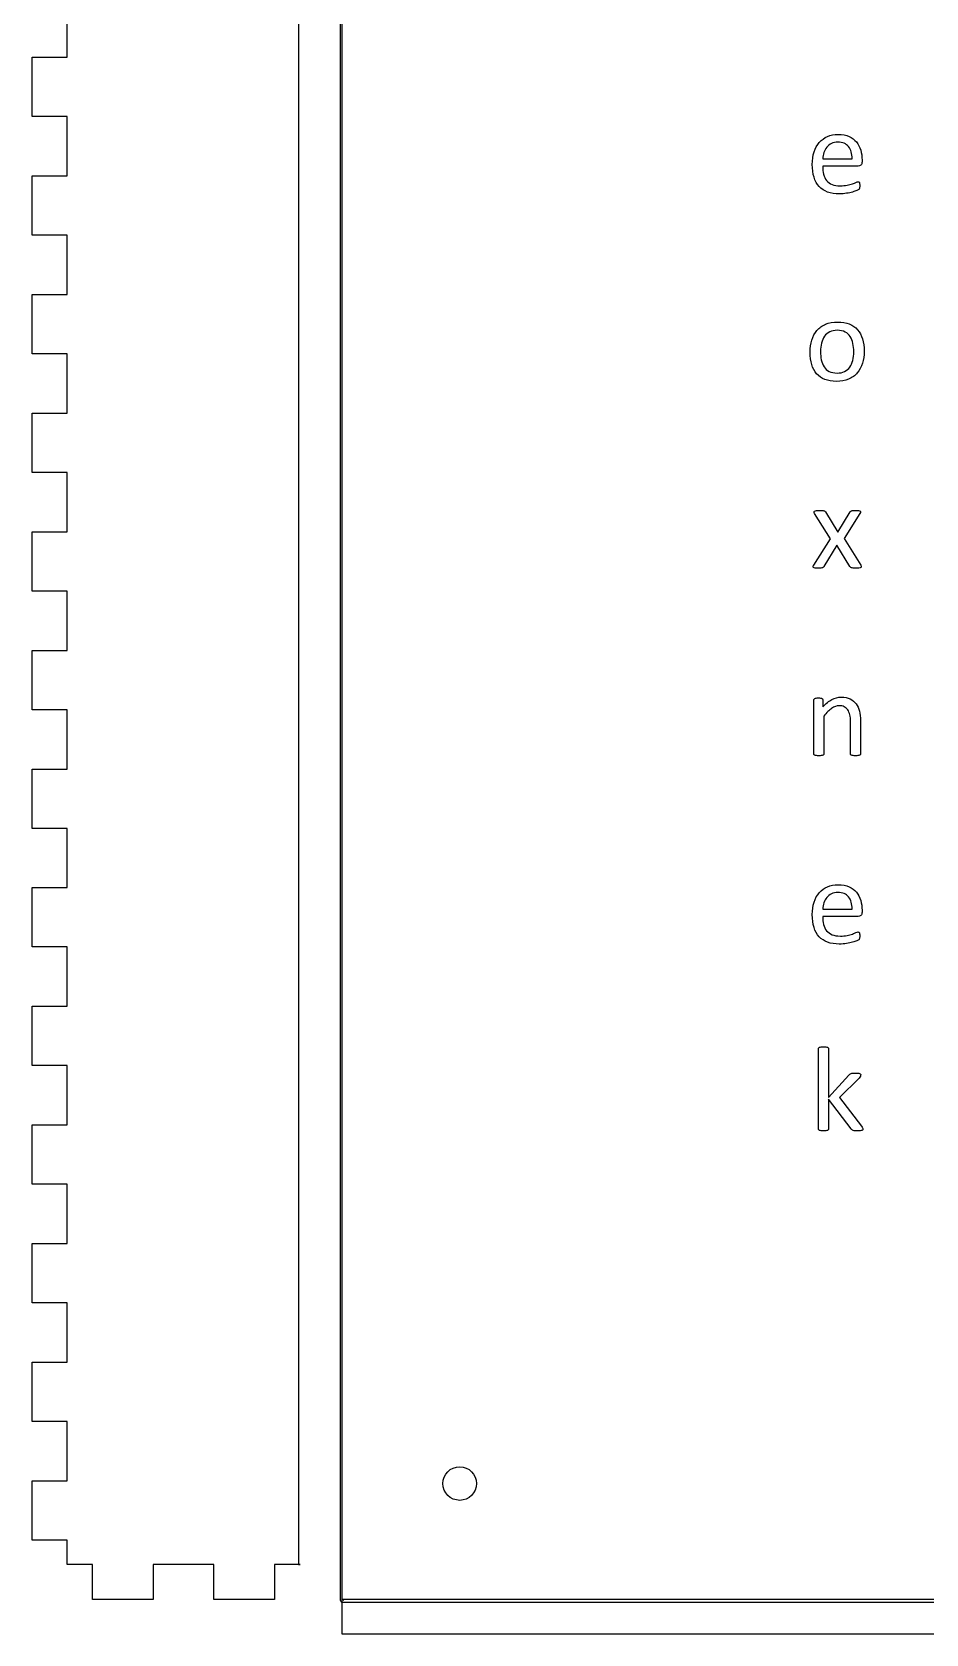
# Model space of a CAD drawing. Extents: x 0 to 612, y 0 to 328.
# Drawn here: x 305.1 to 381.8, y 21.2 to 158.7 of the extents above; entities that cross this region are included whole.
import ezdxf

# ---------------------------------------------------------------- set-up
doc = ezdxf.new("R2010")
doc.units = 0
doc.layers.add('Layer_1', color=7, linetype='CONTINUOUS')

msp = doc.modelspace()

# ---------------------------------------------------------------- linework, layer by layer
at = {"layer": 'Layer_1', "color": 7}
for p, q in [((331.61285, 24.06684), (331.61285, 304.066828)), ((327.999323, 301.136814), (327.999323, 36.763657)), ((331.725799, 301.244606), (331.725799, 21.188143)), ((308.141123, 156.503838), (308.141123, 161.594746)), ((305.141129, 151.412927), (305.141129, 156.503838)), ((305.141129, 156.503838), (308.141123, 156.503838)), ((308.141123, 151.412927), (305.141129, 151.412927)), ((308.141123, 146.322019), (308.141123, 151.412927)), ((372.973767, 147.768771), (375.490185, 147.768771)), ((376.016157, 147.144823), (372.973767, 147.144823)), ((376.34618, 147.670774), (376.346179, 147.516095)), ((305.141129, 141.231111), (305.141129, 146.322019)), ((305.141129, 146.322019), (308.141123, 146.322019)), ((308.141123, 141.231111), (305.141129, 141.231111)), ((308.141123, 136.140201), (308.141123, 141.231111)), ((305.141129, 131.049293), (305.141129, 136.140201)), ((305.141129, 136.140201), (308.141123, 136.140201)), ((308.141123, 131.049293), (305.141129, 131.049293)), ((308.141123, 125.958382), (308.141123, 131.049293)), ((375.635314, 131.214644), (375.635314, 131.214644)), ((376.532561, 131.271363), (376.532561, 131.271363)), ((305.141129, 120.867474), (305.141129, 125.958382)), ((305.141129, 125.958382), (308.141123, 125.958382)), ((308.141123, 120.867474), (305.141129, 120.867474)), ((308.141123, 115.776564), (308.141123, 120.867474)), ((373.642635, 115.165855), (372.276137, 117.347097)), ((373.199167, 117.470832), (374.256269, 115.743371)), ((374.256269, 115.743371), (375.328841, 117.470832)), ((376.164209, 117.347045), (374.808025, 115.191588)), ((305.141129, 110.685656), (305.141129, 115.776564)), ((305.141129, 115.776564), (308.141123, 115.776564)), ((372.198788, 112.902113), (373.642635, 115.165855)), ((374.189234, 114.629565), (373.080566, 112.788661)), ((375.303058, 112.788661), (374.189234, 114.629565)), ((374.808025, 115.191588), (376.241558, 112.902113)), ((308.141123, 110.685656), (305.141129, 110.685656)), ((308.141123, 105.594748), (308.141123, 110.685656)), ((305.141129, 100.503837), (305.141129, 105.594748)), ((305.141129, 105.594748), (308.141123, 105.594748)), ((308.141123, 100.503837), (305.141129, 100.503837)), ((308.141123, 95.412929), (308.141123, 100.503837)), ((372.216492, 96.708945), (372.216492, 101.349881)), ((372.984825, 101.349881), (372.984825, 100.736246)), ((373.06733, 99.952443), (373.06733, 96.708945)), ((375.362015, 96.708945), (375.362015, 99.426471)), ((376.212853, 99.539916), (376.212853, 96.708945)), ((305.141129, 90.322018), (305.141129, 95.412929)), ((305.141129, 95.412929), (308.141123, 95.412929)), ((308.141123, 90.322018), (305.141129, 90.322018)), ((308.141123, 85.231111), (308.141123, 90.322018)), ((305.141129, 80.1402), (305.141129, 85.231111)), ((305.141129, 85.231111), (308.141123, 85.231111)), ((372.973767, 83.388001), (375.490185, 83.388001)), ((376.016157, 82.764052), (372.973767, 82.764052)), ((376.34618, 83.290025), (376.346179, 83.135327)), ((308.141123, 80.1402), (305.141129, 80.1402)), ((308.141123, 75.049292), (308.141123, 80.1402)), ((305.141129, 69.958384), (305.141129, 75.049292)), ((305.141129, 75.049292), (308.141123, 75.049292)), ((372.611812, 64.518559), (372.611812, 71.40777)), ((373.46265, 71.40777), (373.46265, 67.210302)), ((308.141123, 69.958384), (305.141129, 69.958384)), ((308.141123, 64.867473), (308.141123, 69.958384)), ((373.46265, 67.210302), (375.215892, 69.138868)), ((376.092514, 68.896506), (374.411464, 67.215457)), ((375.422156, 64.523716), (373.46265, 67.0917)), ((373.46265, 67.0917), (373.46265, 64.518559)), ((374.411464, 67.215457), (376.298777, 64.766074)), ((305.141129, 59.776565), (305.141129, 64.867473)), ((305.141129, 64.867473), (308.141123, 64.867473)), ((376.422536, 64.523714), (376.422536, 64.523716)), ((308.141123, 59.776565), (305.141129, 59.776565)), ((308.141123, 54.685655), (308.141123, 59.776565)), ((305.141129, 49.59475), (305.141129, 54.685655)), ((305.141129, 54.685655), (308.141123, 54.685655)), ((308.141123, 49.59475), (305.141129, 49.59475)), ((308.141123, 44.503828), (308.141123, 49.59475)), ((305.141129, 39.412934), (305.141129, 44.503828)), ((305.141129, 44.503828), (308.141123, 44.503828)), ((308.141123, 39.412934), (305.141129, 39.412934)), ((308.141123, 34.322012), (308.141123, 39.412934)), ((327.999323, 36.763657), (327.999323, 27.141037)), ((305.141129, 29.231118), (305.141129, 34.322012)), ((305.141129, 34.322012), (308.141123, 34.322012)), ((308.141123, 29.231118), (305.141129, 29.231118)), ((308.141123, 27.14019), (308.141123, 29.231118)), ((310.34113, 27.141037), (308.141123, 27.141037)), ((310.34113, 24.141043), (310.34113, 27.141037)), ((320.741132, 27.141037), (315.541131, 27.141037)), ((315.541131, 27.141037), (315.541131, 24.141043)), ((320.741132, 24.141043), (320.741132, 27.141037)), ((328.141139, 27.141037), (325.941133, 27.141037)), ((325.941133, 27.141037), (325.941133, 24.141043)), ((327.999323, 27.141037), (328.141139, 27.141037)), ((315.541131, 24.141043), (310.34113, 24.141043)), ((325.941133, 24.141043), (320.741132, 24.141043)), ((331.895222, 24.06684), (331.725799, 24.179788)), ((331.725799, 24.179788), (611.725787, 24.179788)), ((611.725787, 23.897416), (331.725799, 23.897416)), ((331.725799, 21.188143), (611.782262, 21.188143))]:
    msp.add_line(p, q, dxfattribs=at)
at = {"layer": 'Layer_1', "color": 1}
msp.add_line((343.271669, 34.095207), (343.271669, 34.095207), dxfattribs=at)
at = {"layer": 'Layer_1', "color": 7}
for points in [[(373.381138, 149.689577), (373.656154, 149.808173), (373.963831, 149.867476), (374.304169, 149.86748)], [(374.304169, 149.86748), (374.668565, 149.867476), (374.97882, 149.809034), (375.234934, 149.692156)], [(372.231218, 148.369489), (372.334349, 148.687477), (372.48303, 148.95734), (372.677263, 149.179077)], [(372.677263, 149.179077), (372.871493, 149.400805), (373.106118, 149.570971), (373.381138, 149.689577)], [(373.319258, 148.769148), (373.212687, 148.638514), (373.130182, 148.486391), (373.071742, 148.312793)], [(373.716316, 149.083701), (373.558179, 149.004632), (373.425826, 148.899778), (373.319258, 148.769148)], [(374.268072, 149.202302), (374.058368, 149.202297), (373.87445, 149.16277), (373.716316, 149.083701)], [(375.193681, 148.820714), (374.985695, 149.075103), (374.677159, 149.202297), (374.268072, 149.202302)], [(375.490185, 147.768771), (375.500494, 148.215671), (375.401659, 148.566321), (375.193681, 148.820714)], [(375.234934, 149.692156), (375.491041, 149.575268), (375.701602, 149.417992), (375.866617, 149.220327)], [(375.866617, 149.220327), (376.031623, 149.022652), (376.152803, 148.790609), (376.230157, 148.524186)], [(376.230157, 148.524186), (376.307501, 148.257759), (376.346175, 147.973288), (376.34618, 147.670774)], [(372.07652, 147.294339), (372.076519, 147.693114), (372.128085, 148.051496), (372.231218, 148.369489)], [(372.226061, 146.19083), (372.126366, 146.507096), (372.076519, 146.874937), (372.07652, 147.294339)], [(372.973767, 147.144823), (372.973765, 146.88699), (372.999548, 146.654946), (373.051116, 146.448683)], [(373.071742, 148.312793), (373.013299, 148.139182), (372.980641, 147.957842), (372.973767, 147.768771)], [(376.245626, 147.229907), (376.178586, 147.173183), (376.102096, 147.144819), (376.016157, 147.144823)], [(376.346179, 147.516095), (376.346175, 147.382025), (376.312657, 147.286626), (376.245626, 147.229907)], [(372.669528, 145.401869), (372.473577, 145.611573), (372.325754, 145.874555), (372.226061, 146.19083)], [(373.051116, 146.448683), (373.10268, 146.242415), (373.188623, 146.065372), (373.308945, 145.917551)], [(373.308945, 145.917551), (373.429264, 145.769729), (373.58568, 145.656286), (373.778195, 145.577217)], [(375.518546, 145.633941), (375.644019, 145.67865), (375.747151, 145.719025), (375.827942, 145.755121)], [(375.827942, 145.755121), (375.908724, 145.791218), (375.969744, 145.809261), (376.011001, 145.809266)], [(376.011001, 145.809266), (376.03506, 145.809261), (376.056546, 145.803242), (376.075458, 145.791194)], [(376.075458, 145.791194), (376.094361, 145.779146), (376.108972, 145.761122), (376.119289, 145.737049)], [(376.119289, 145.737049), (376.129598, 145.713001), (376.137333, 145.679464), (376.142494, 145.636497)], [(373.39403, 144.927461), (373.106978, 145.034033), (372.865477, 145.192166), (372.669528, 145.401869)], [(374.396987, 144.76761), (374.015397, 144.76761), (373.681078, 144.820894), (373.39403, 144.927461)], [(373.778195, 145.577217), (373.970706, 145.498149), (374.20619, 145.458617), (374.484649, 145.458617)], [(375.018357, 144.816597), (374.824122, 144.783936), (374.616999, 144.76761), (374.396987, 144.76761)], [(374.484649, 145.458617), (374.70466, 145.458617), (374.900611, 145.476641), (375.072501, 145.512761)], [(375.531438, 144.927461), (375.383612, 144.886235), (375.212585, 144.849254), (375.018357, 144.816597)], [(375.072501, 145.512761), (375.244383, 145.548858), (375.393065, 145.589251), (375.518546, 145.633941)], [(375.8924, 145.053799), (375.799577, 145.010831), (375.679256, 144.968716), (375.531438, 144.927461)], [(376.059989, 145.146619), (376.041077, 145.1277), (375.985214, 145.096771), (375.8924, 145.053799)], [(376.106398, 145.205917), (376.094362, 145.185304), (376.078892, 145.165538), (376.059989, 145.146619)], [(376.132181, 145.275531), (376.12702, 145.249741), (376.118426, 145.226545), (376.106398, 145.205917)], [(376.145073, 145.363194), (376.141633, 145.330533), (376.137333, 145.301317), (376.132181, 145.275531)], [(376.142494, 145.636497), (376.147646, 145.593529), (376.150225, 145.541097), (376.150229, 145.47922)], [(376.150229, 145.47922), (376.150225, 145.434511), (376.148507, 145.395855), (376.145073, 145.363194)], [(372.482056, 133.045232), (372.679725, 133.275558), (372.926381, 133.454318), (373.222028, 133.581517)], [(373.222028, 133.581517), (373.51767, 133.708712), (373.863162, 133.772307), (374.258503, 133.772311)], [(374.258503, 133.772311), (374.640088, 133.772307), (374.972688, 133.715588), (375.256304, 133.602145)], [(375.256304, 133.602145), (375.539913, 133.488697), (375.776256, 133.323684), (375.965336, 133.107114)], [(371.891626, 131.178548), (371.891626, 131.556695), (371.940613, 131.904766), (372.038589, 132.222759)], [(372.038589, 132.222759), (372.136564, 132.540742), (372.284386, 132.814902), (372.482056, 133.045232)], [(373.129209, 132.547623), (373.012325, 132.384327), (372.925522, 132.190954), (372.868801, 131.967504)], [(373.575254, 132.926631), (373.394772, 132.837247), (373.24609, 132.710909), (373.129209, 132.547623)], [(374.222407, 133.060702), (373.97145, 133.060697), (373.755733, 133.015993), (373.575254, 132.926631)], [(374.903078, 132.913741), (374.720875, 133.01171), (374.493985, 133.060697), (374.222407, 133.060702)], [(375.336231, 132.514105), (375.229658, 132.682549), (375.085273, 132.815763), (374.903078, 132.913741)], [(375.5657, 131.926254), (375.519286, 132.1497), (375.442797, 132.345651), (375.336231, 132.514105)], [(375.965336, 133.107114), (376.154406, 132.89053), (376.296213, 132.627543), (376.390755, 132.318153)], [(376.390755, 132.318153), (376.485288, 132.008754), (376.532556, 131.659827), (376.532561, 131.271363)], [(372.030854, 130.1266), (371.938035, 130.435994), (371.891626, 130.786644), (371.891626, 131.178548)], [(372.868801, 131.967504), (372.812077, 131.744049), (372.783716, 131.499971), (372.783717, 131.235267)], [(372.783717, 131.235267), (372.783716, 130.980873), (372.806921, 130.741954), (372.853331, 130.518504)], [(375.552808, 130.477249), (375.607808, 130.700699), (375.63531, 130.946499), (375.635314, 131.214644)], [(375.635314, 131.214644), (375.63531, 131.465593), (375.612105, 131.702799), (375.5657, 131.926254)], [(376.532561, 131.271363), (376.532556, 130.893211), (376.482709, 130.545141), (376.38302, 130.227152)], [(372.453695, 129.337643), (372.264619, 129.554218), (372.123672, 129.817205), (372.030854, 130.1266)], [(373.162727, 128.842608), (372.879113, 128.956056), (372.642769, 129.121064), (372.453695, 129.337643)], [(372.853331, 130.518504), (372.899739, 130.295049), (372.977088, 130.099958), (373.085378, 129.933227)], [(373.085378, 129.933227), (373.193665, 129.766496), (373.338909, 129.634143), (373.52111, 129.53617)], [(373.52111, 129.53617), (373.703308, 129.438196), (373.930197, 129.389209), (374.201781, 129.389209)], [(374.201781, 129.389209), (374.449294, 129.389209), (374.664152, 129.433918), (374.846355, 129.523279)], [(374.846355, 129.523279), (375.028551, 129.612659), (375.178092, 129.738136), (375.294979, 129.899709)], [(375.936975, 129.404679), (375.739301, 129.174348), (375.491785, 128.994726), (375.194425, 128.865814)], [(375.294979, 129.899709), (375.411858, 130.061282), (375.497801, 130.253794), (375.552808, 130.477249)], [(376.38302, 130.227152), (376.283321, 129.909164), (376.134639, 129.635005), (375.936975, 129.404679)], [(374.160528, 128.672441), (373.778938, 128.672441), (373.446338, 128.729165), (373.162727, 128.842608)], [(375.194425, 128.865814), (374.897058, 128.736897), (374.552426, 128.672441), (374.160528, 128.672441)], [(372.232306, 117.468277), (372.230587, 117.500938), (372.246057, 117.528431), (372.278715, 117.550781)], [(372.276137, 117.347097), (372.248635, 117.395218), (372.234025, 117.435611), (372.232306, 117.468277)], [(372.278715, 117.550781), (372.311373, 117.573135), (372.361221, 117.587725), (372.428257, 117.594596)], [(372.428257, 117.594596), (372.495292, 117.601467), (372.583813, 117.604902), (372.693821, 117.604902)], [(372.693821, 117.604902), (372.793515, 117.604898), (372.873442, 117.602549), (372.933603, 117.597184)], [(372.933603, 117.597184), (372.993762, 117.592007), (373.041031, 117.584289), (373.075409, 117.573983)], [(373.075409, 117.573983), (373.109785, 117.563676), (373.135568, 117.549934), (373.152758, 117.532709)], [(373.152758, 117.532709), (373.169946, 117.515532), (373.185415, 117.494871), (373.199167, 117.470832)], [(375.328841, 117.470832), (375.342588, 117.491445), (375.358058, 117.510364), (375.37525, 117.527556)], [(375.37525, 117.527556), (375.392435, 117.544733), (375.41564, 117.559323), (375.444864, 117.571371)], [(375.444864, 117.571371), (375.474081, 117.583418), (375.515334, 117.591984), (375.568622, 117.597161)], [(375.568622, 117.597161), (375.621904, 117.60229), (375.694955, 117.604879), (375.787778, 117.604879)], [(375.787778, 117.604879), (375.887468, 117.604874), (375.969114, 117.601584), (376.032716, 117.594572)], [(376.032716, 117.594572), (376.09631, 117.587701), (376.143579, 117.574806), (376.174522, 117.555887)], [(376.215775, 117.475957), (376.212335, 117.441602), (376.195144, 117.398606), (376.164209, 117.347045)], [(376.174522, 117.555887), (376.205458, 117.536968), (376.219209, 117.510331), (376.215775, 117.475957)], [(372.191053, 112.701003), (372.161832, 112.721616), (372.148081, 112.748272), (372.149801, 112.780933)], [(372.149801, 112.780933), (372.151519, 112.813594), (372.167848, 112.853983), (372.198788, 112.902113)], [(373.031578, 112.724204), (373.01267, 112.705286), (372.985168, 112.689849), (372.949073, 112.677801)], [(373.080566, 112.788661), (373.066814, 112.764612), (373.050485, 112.743105), (373.031578, 112.724204)], [(375.352046, 112.724204), (375.333135, 112.743123), (375.316806, 112.764584), (375.303058, 112.788661)], [(375.434551, 112.677801), (375.398451, 112.689849), (375.37095, 112.705286), (375.352046, 112.724204)], [(376.282811, 112.780933), (376.282807, 112.748272), (376.266477, 112.72163), (376.233823, 112.701003)], [(376.241558, 112.902113), (376.269056, 112.853983), (376.282807, 112.813589), (376.282811, 112.780933)], [(372.330281, 112.657188), (372.266683, 112.665801), (372.220274, 112.68039), (372.191053, 112.701003)], [(372.57522, 112.644293), (372.475525, 112.644293), (372.393879, 112.648529), (372.330281, 112.657188)], [(372.807266, 112.652011), (372.748824, 112.646835), (372.671475, 112.644293), (372.57522, 112.644293)], [(372.949073, 112.677801), (372.912976, 112.665754), (372.865707, 112.657188), (372.807266, 112.652011)], [(375.578936, 112.652011), (375.518772, 112.657188), (375.470644, 112.665754), (375.434551, 112.677801)], [(375.823874, 112.644293), (375.720738, 112.644293), (375.639092, 112.646646), (375.578936, 112.652011)], [(376.084282, 112.657188), (376.017242, 112.648576), (375.93044, 112.644293), (375.823874, 112.644293)], [(376.233823, 112.701003), (376.201161, 112.68039), (376.151314, 112.665754), (376.084282, 112.657188)], [(372.216492, 101.349881), (372.216491, 101.377379), (372.221648, 101.400582), (372.231962, 101.419495)], [(372.231962, 101.419495), (372.242274, 101.438399), (372.2629, 101.455586), (372.293841, 101.47106)], [(372.293841, 101.47106), (372.324779, 101.486525), (372.364313, 101.496841), (372.412443, 101.501999)], [(372.412443, 101.501999), (372.46057, 101.507152), (372.524168, 101.509731), (372.603237, 101.509736)], [(372.603237, 101.509736), (372.678865, 101.509731), (372.741604, 101.507148), (372.791452, 101.501999)], [(372.791452, 101.501999), (372.841298, 101.496836), (372.879972, 101.486525), (372.907476, 101.47106)], [(372.907476, 101.47106), (372.934976, 101.455586), (372.954743, 101.438399), (372.966776, 101.419495)], [(372.966776, 101.419495), (372.978807, 101.40058), (372.984823, 101.377379), (372.984825, 101.349881)], [(372.984825, 100.736246), (373.24609, 101.028448), (373.506498, 101.242447), (373.766049, 101.378242)], [(373.737687, 100.617644), (373.524546, 100.46638), (373.301094, 100.244647), (373.06733, 99.952443)], [(374.377105, 100.844534), (374.163963, 100.84453), (373.950824, 100.7689), (373.737687, 100.617644)], [(373.766049, 101.378242), (374.025595, 101.514027), (374.287721, 101.581922), (374.552429, 101.581927)], [(374.812837, 100.751715), (374.687357, 100.81359), (374.542113, 100.84453), (374.377105, 100.844534)], [(374.552429, 101.581927), (374.861822, 101.581922), (375.122229, 101.529497), (375.333654, 101.424651)], [(375.119655, 100.483572), (375.040583, 100.600451), (374.938311, 100.689832), (374.812837, 100.751715)], [(375.300135, 100.065888), (375.258879, 100.227458), (375.198719, 100.366686), (375.119655, 100.483572)], [(375.333654, 101.424651), (375.54507, 101.319796), (375.716097, 101.179708), (375.846735, 101.004389)], [(375.846735, 101.004389), (375.977364, 100.82906), (376.071042, 100.623656), (376.127769, 100.388175)], [(376.127769, 100.388175), (376.184487, 100.152688), (376.212848, 99.869935), (376.212853, 99.539916)], [(375.362015, 99.426471), (375.362011, 99.691173), (375.341384, 99.904312), (375.300135, 100.065888)], [(372.23454, 96.639331), (372.222507, 96.658241), (372.216491, 96.681442), (372.216492, 96.708945)], [(372.301576, 96.590344), (372.268916, 96.604095), (372.246571, 96.620426), (372.23454, 96.639331)], [(372.433069, 96.559405), (372.378064, 96.566281), (372.334233, 96.576592), (372.301576, 96.590344)], [(372.639333, 96.549094), (372.556826, 96.549094), (372.488072, 96.55253), (372.433069, 96.559405)], [(372.850753, 96.559405), (372.795748, 96.55253), (372.725275, 96.549094), (372.639333, 96.549094)], [(372.979668, 96.590344), (372.948727, 96.576592), (372.905755, 96.566281), (372.850753, 96.559405)], [(373.046704, 96.639331), (373.032951, 96.620422), (373.010606, 96.604096), (372.979668, 96.590344)], [(373.06733, 96.708945), (373.067328, 96.681442), (373.060453, 96.658239), (373.046704, 96.639331)], [(375.382641, 96.639331), (375.368886, 96.658241), (375.36201, 96.681442), (375.362015, 96.708945)], [(375.449677, 96.590344), (375.418733, 96.604095), (375.396388, 96.620426), (375.382641, 96.639331)], [(375.578591, 96.559405), (375.523584, 96.566281), (375.480612, 96.576592), (375.449677, 96.590344)], [(375.790012, 96.549094), (375.704064, 96.549094), (375.633591, 96.55253), (375.578591, 96.559405)], [(375.996276, 96.559405), (375.941267, 96.55253), (375.872513, 96.549094), (375.790012, 96.549094)], [(376.12519, 96.590344), (376.094246, 96.576592), (376.051275, 96.566281), (375.996276, 96.559405)], [(376.192226, 96.639331), (376.17847, 96.620422), (376.156125, 96.604096), (376.12519, 96.590344)], [(376.212853, 96.708945), (376.212848, 96.681442), (376.205972, 96.658239), (376.192226, 96.639331)], [(372.677263, 84.798329), (372.871493, 85.020058), (373.106118, 85.190225), (373.381138, 85.308832)], [(373.381138, 85.308832), (373.656154, 85.427428), (373.963831, 85.486729), (374.304169, 85.486734)], [(374.304169, 85.486734), (374.668565, 85.486729), (374.97882, 85.428288), (375.234934, 85.31141)], [(375.234934, 85.31141), (375.491041, 85.194523), (375.701602, 85.037247), (375.866617, 84.839582)], [(372.07652, 82.913594), (372.076519, 83.312367), (372.128085, 83.67075), (372.231218, 83.988744)], [(372.231218, 83.988744), (372.334349, 84.30673), (372.48303, 84.576591), (372.677263, 84.798329)], [(373.071742, 83.932021), (373.013299, 83.758413), (372.980641, 83.577072), (372.973767, 83.388001)], [(373.319258, 84.38838), (373.212687, 84.257742), (373.130182, 84.105623), (373.071742, 83.932021)], [(373.716316, 84.702932), (373.558179, 84.62386), (373.425826, 84.519009), (373.319258, 84.38838)], [(374.268072, 84.821533), (374.058368, 84.821529), (373.87445, 84.781997), (373.716316, 84.702932)], [(375.193681, 84.439946), (374.985695, 84.694333), (374.677159, 84.821529), (374.268072, 84.821533)], [(375.490185, 83.388001), (375.500494, 83.834902), (375.401659, 84.18555), (375.193681, 84.439946)], [(375.866617, 84.839582), (376.031623, 84.641908), (376.152803, 84.409862), (376.230157, 84.143442)], [(376.230157, 84.143442), (376.307501, 83.877014), (376.346175, 83.592542), (376.34618, 83.290025)], [(372.226061, 81.810082), (372.126366, 82.126352), (372.076519, 82.494188), (372.07652, 82.913594)], [(372.973767, 82.764052), (372.973765, 82.506221), (372.999548, 82.274174), (373.051116, 82.067912)], [(376.245626, 82.849136), (376.178586, 82.792411), (376.102096, 82.76405), (376.016157, 82.764052)], [(376.346179, 83.135327), (376.346175, 83.001253), (376.312657, 82.905856), (376.245626, 82.849136)], [(372.669528, 81.021123), (372.473577, 81.230824), (372.325754, 81.49381), (372.226061, 81.810082)], [(373.051116, 82.067912), (373.10268, 81.861647), (373.188623, 81.684604), (373.308945, 81.536783)], [(373.308945, 81.536783), (373.429264, 81.38896), (373.58568, 81.275514), (373.778195, 81.196448)], [(373.778195, 81.196448), (373.970706, 81.117379), (374.20619, 81.077845), (374.484649, 81.077846)], [(374.484649, 81.077846), (374.70466, 81.077845), (374.900611, 81.095894), (375.072501, 81.13199)], [(375.072501, 81.13199), (375.244383, 81.168087), (375.393065, 81.208479), (375.518546, 81.25317)], [(375.518546, 81.25317), (375.644019, 81.29786), (375.747151, 81.338253), (375.827942, 81.37435)], [(375.827942, 81.37435), (375.908724, 81.410447), (375.969744, 81.428494), (376.011001, 81.428495)], [(376.011001, 81.428495), (376.03506, 81.428494), (376.056546, 81.422475), (376.075458, 81.410446)], [(376.075458, 81.410446), (376.094361, 81.398413), (376.108972, 81.380364), (376.119289, 81.356302)], [(376.119289, 81.356302), (376.129598, 81.332239), (376.137333, 81.298719), (376.142494, 81.255748)], [(376.142494, 81.255748), (376.147646, 81.212776), (376.150225, 81.160351), (376.150229, 81.098473)], [(373.39403, 80.546717), (373.106978, 80.653286), (372.865477, 80.811421), (372.669528, 81.021123)], [(374.396987, 80.386862), (374.015397, 80.386862), (373.681078, 80.440147), (373.39403, 80.546717)], [(375.018357, 80.43585), (374.824122, 80.403194), (374.616999, 80.386862), (374.396987, 80.386862)], [(375.531438, 80.546717), (375.383612, 80.505462), (375.212585, 80.468509), (375.018357, 80.43585)], [(375.8924, 80.673053), (375.799577, 80.630081), (375.679256, 80.587969), (375.531438, 80.546717)], [(376.059989, 80.765872), (376.041077, 80.746962), (375.985214, 80.716025), (375.8924, 80.673053)], [(376.106398, 80.825173), (376.094362, 80.804546), (376.078892, 80.78478), (376.059989, 80.765872)], [(376.132181, 80.894787), (376.12702, 80.869002), (376.118426, 80.845799), (376.106398, 80.825173)], [(376.145073, 80.982449), (376.141633, 80.949788), (376.137333, 80.920569), (376.132181, 80.894787)], [(376.150229, 81.098473), (376.150225, 81.053782), (376.148507, 81.015107), (376.145073, 80.982449)], [(372.62986, 71.479962), (372.641892, 71.50058), (372.664237, 71.517771), (372.696896, 71.531528)], [(372.696896, 71.531528), (372.729554, 71.54527), (372.773385, 71.555586), (372.828389, 71.562467)], [(372.828389, 71.562467), (372.883392, 71.569333), (372.952146, 71.572773), (373.034653, 71.572778)], [(373.034653, 71.572778), (373.120595, 71.572771), (373.191068, 71.569342), (373.246073, 71.562467)], [(373.246073, 71.562467), (373.301076, 71.555582), (373.344047, 71.54527), (373.374988, 71.531528)], [(373.374988, 71.531528), (373.405926, 71.517772), (373.428271, 71.50058), (373.442024, 71.479962)], [(372.611812, 71.40777), (372.611811, 71.435263), (372.617828, 71.459329), (372.62986, 71.479962)], [(373.442024, 71.479962), (373.455773, 71.45933), (373.462649, 71.435262), (373.46265, 71.40777)], [(375.215892, 69.138868), (375.243391, 69.173242), (375.272612, 69.201602), (375.303555, 69.223952)], [(375.303555, 69.223952), (375.334491, 69.246292), (375.371446, 69.265202), (375.414421, 69.280674)], [(375.414421, 69.280674), (375.457389, 69.296139), (375.508096, 69.30645), (375.566541, 69.311613)], [(375.566541, 69.311613), (375.624978, 69.316766), (375.695452, 69.31934), (375.777961, 69.319345)], [(375.777961, 69.319345), (375.8639, 69.31934), (375.936093, 69.316757), (375.994538, 69.311613)], [(375.994538, 69.311613), (376.052975, 69.30645), (376.100244, 69.297857), (376.136345, 69.285828)], [(376.20338, 69.040891), (376.181031, 68.999634), (376.144075, 68.951505), (376.092514, 68.896506)], [(376.136345, 69.285828), (376.172436, 69.273789), (376.198219, 69.25832), (376.213693, 69.23942)], [(376.236898, 69.164649), (376.236894, 69.12339), (376.225721, 69.082139), (376.20338, 69.040891)], [(376.213693, 69.23942), (376.229159, 69.220506), (376.236894, 69.195586), (376.236898, 69.164649)], [(376.298777, 64.766074), (376.343463, 64.707632), (376.375262, 64.660364), (376.394174, 64.624268)], [(376.394174, 64.624268), (376.413077, 64.588171), (376.422531, 64.554654), (376.422536, 64.523714)], [(372.62986, 64.448945), (372.617828, 64.467853), (372.611812, 64.491058), (372.611812, 64.518559)], [(372.696896, 64.399958), (372.664237, 64.413709), (372.641892, 64.430038), (372.62986, 64.448945)], [(372.828389, 64.369018), (372.773385, 64.375894), (372.729554, 64.386207), (372.696896, 64.399958)], [(373.034653, 64.358705), (372.952146, 64.358705), (372.883392, 64.362143), (372.828389, 64.369018)], [(373.246073, 64.369018), (373.191068, 64.362143), (373.120595, 64.358705), (373.034653, 64.358705)], [(373.374988, 64.399958), (373.344047, 64.386207), (373.301076, 64.375894), (373.246073, 64.369018)], [(373.442024, 64.448945), (373.428272, 64.430038), (373.405926, 64.413709), (373.374988, 64.399958)], [(373.46265, 64.518559), (373.462649, 64.491058), (373.455773, 64.467853), (373.442024, 64.448945)], [(375.49177, 64.443789), (375.465984, 64.466134), (375.442779, 64.492776), (375.422156, 64.523716)], [(375.592324, 64.392223), (375.551067, 64.404255), (375.51755, 64.421444), (375.49177, 64.443789)], [(375.744443, 64.36644), (375.684279, 64.371597), (375.633573, 64.380191), (375.592324, 64.392223)], [(375.973912, 64.358705), (375.881089, 64.358705), (375.8046, 64.361283), (375.744443, 64.36644)], [(376.195645, 64.369018), (376.1372, 64.362143), (376.063289, 64.358705), (375.973912, 64.358705)], [(376.332295, 64.399958), (376.299632, 64.386207), (376.254082, 64.375894), (376.195645, 64.369018)], [(376.401909, 64.451524), (376.388154, 64.430897), (376.364949, 64.413709), (376.332295, 64.399958)], [(376.422536, 64.523716), (376.422531, 64.496214), (376.415656, 64.47215), (376.401909, 64.451524)], [(331.725799, 23.897416), (331.669324, 23.897416), (331.61285, 23.953891), (331.61285, 24.06684)]]:
    msp.add_open_spline(points, degree=3, dxfattribs=at)
at = {"layer": 'Layer_1', "color": 1}
for points in [[(340.390771, 34.095207), (340.390771, 34.890747), (341.035674, 35.535661), (341.83122, 35.535661)], [(341.83122, 35.535661), (342.626766, 35.535661), (343.271669, 34.890747), (343.271669, 34.095207)], [(341.83122, 32.654754), (341.035674, 32.654754), (340.390771, 33.299668), (340.390771, 34.095207)], [(343.271669, 34.095207), (343.271669, 33.299668), (342.626766, 32.654754), (341.83122, 32.654754)]]:
    msp.add_open_spline(points, degree=3, dxfattribs=at)

doc.saveas('drawing.dxf')
